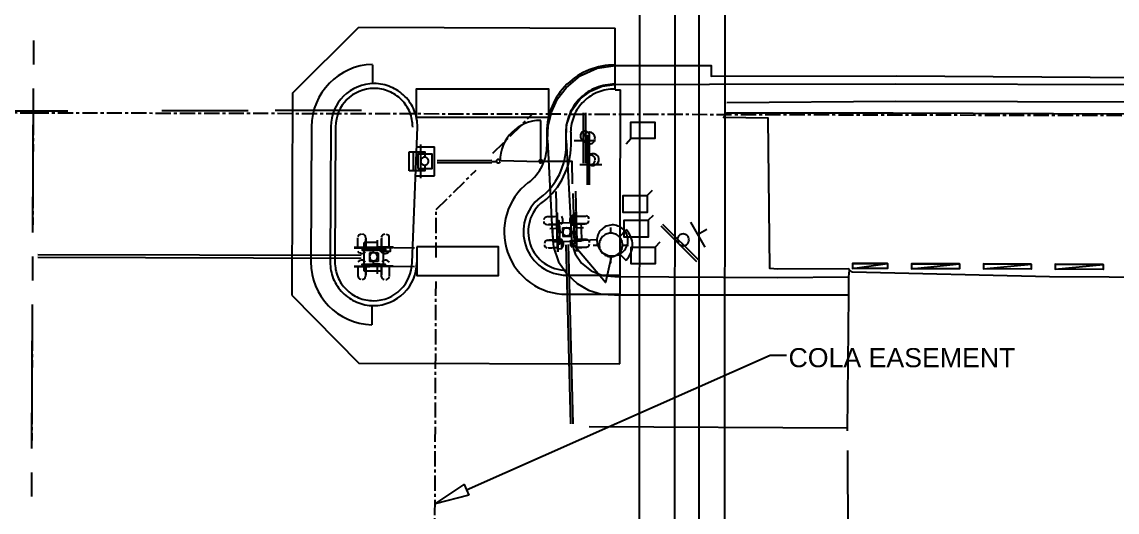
# Model space of a CAD drawing. Header units: feet. Extents: x 0 to 650, y -1 to 433.
# Drawn here: x 347.7 to 461.8, y 255.1 to 306.2 of the extents above; entities that cross this region are included whole.
import ezdxf

# ---------------------------------------------------------------- set-up
doc = ezdxf.new("R2010")
doc.units = ezdxf.units.FT
doc.linetypes.add('CENTER2', pattern=[2.541, 1.587, -0.318, 0.318, -0.318])
for name, color, linetype in [('AGUA', 5, 'UTIL_W'), ('ALCANTARILLADO', 3, 'UTIL_SS'), ('ANOTACION', 8, 'CONTINUOUS'), ('DIGITALIZADO', 7, 'CONTINUOUS'), ('EJE_VIA', 7, 'CONTINUOUS'), ('ESTRUCTURAS', 7, 'CONTINUOUS'), ('METRO_RW', 140, 'CENTER2'), ('TOPO', 8, 'CONTINUOUS')]:
    doc.layers.add(name, color=color, linetype=linetype)
doc.styles.add('CAD_TEXT', font='Arial')
doc.styles.add('LTSTD', font='Arial')
doc.linetypes.add('UTIL_SS', pattern='A,4,-3,["SS",LTSTD,S=1.2,R=0,X=-2.22,Y=-0.6],-3', length=10)
doc.linetypes.add('UTIL_W', pattern='A,4,-3,["W",LTSTD,S=1.2,R=0,X=-1.86,Y=-0.6],-3', length=10)

msp = doc.modelspace()

# ---------------------------------------------------------------- linework, layer by layer
at = {"layer": 'AGUA'}
for p, q in [((411.97, 146), (412.03, 338.8)), ((418.27, 152.8), (418.2, 337.9)), ((305.83, 296.77), (352.43, 296.9)), ((362.23, 296.93), (371.23, 296.93)), ((374.03, 296.97), (383.03, 296.97))]:
    msp.add_line(p, q, dxfattribs=at)
at = {"layer": 'ALCANTARILLADO'}
for p, q in [((420.87, 143.27), (420.93, 339.07)), ((415.63, 144.93), (415.73, 338.83))]:
    msp.add_line(p, q, dxfattribs=at)
at = {"layer": 'ANOTACION'}
for points in [[(393.97, 257.4), (425.63, 271.43), (427.33, 271.43)], [(394.23, 256.83), (390.7, 255.93), (393.73, 257.93), (394.23, 256.83)]]:
    msp.add_lwpolyline(points, dxfattribs=at)
at = {"layer": 'DIGITALIZADO'}
for p, q in [((406.17, 291.43), (406.17, 296.67)), ((406.4, 291.43), (406.4, 296.67)), ((406.57, 289.17), (406.57, 294.4)), ((406.8, 289.17), (406.8, 294.4)), ((396.63, 291.63), (397.13, 291.63)), ((417.97, 281.17), (414.27, 284.87)), ((418.17, 281.33), (414.43, 285.03)), ((433.67, 263.8), (406.77, 263.97))]:
    msp.add_line(p, q, dxfattribs=at)
for points in [[(407.37, 294.05), (407.35, 294.17), (407.32, 294.29), (407.26, 294.39), (407.14, 294.53), (406.99, 294.62), (406.87, 294.65), (406.75, 294.67), (406.63, 294.65), (406.51, 294.62), (406.41, 294.56), (406.27, 294.44), (406.18, 294.29), (406.15, 294.17), (406.13, 294.05), (406.15, 293.93), (406.18, 293.81), (406.24, 293.71), (406.36, 293.57), (406.51, 293.48), (406.63, 293.45), (406.75, 293.43), (406.87, 293.45), (406.99, 293.48), (407.09, 293.54), (407.23, 293.66), (407.32, 293.81), (407.35, 293.93), (407.37, 294.05)], [(407.77, 291.82), (407.75, 291.94), (407.72, 292.06), (407.66, 292.16), (407.54, 292.29), (407.39, 292.38), (407.27, 292.42), (407.15, 292.43), (407.03, 292.42), (406.91, 292.38), (406.81, 292.33), (406.67, 292.21), (406.58, 292.06), (406.55, 291.94), (406.53, 291.82), (406.55, 291.69), (406.58, 291.58), (406.64, 291.47), (406.76, 291.34), (406.91, 291.25), (407.03, 291.21), (407.15, 291.2), (407.27, 291.21), (407.39, 291.25), (407.49, 291.31), (407.63, 291.42), (407.72, 291.58), (407.75, 291.69), (407.77, 291.82)], [(417.17, 283.45), (417.15, 283.57), (417.12, 283.69), (417.06, 283.79), (416.94, 283.93), (416.79, 284.02), (416.67, 284.05), (416.55, 284.07), (416.43, 284.05), (416.31, 284.02), (416.21, 283.96), (416.07, 283.84), (415.98, 283.69), (415.95, 283.57), (415.93, 283.45), (415.95, 283.33), (415.98, 283.21), (416.04, 283.11), (416.16, 282.97), (416.31, 282.88), (416.43, 282.85), (416.55, 282.83), (416.67, 282.85), (416.79, 282.88), (416.89, 282.94), (417.03, 283.06), (417.12, 283.21), (417.15, 283.33), (417.17, 283.45)]]:
    msp.add_lwpolyline(points, dxfattribs=at)
at = {"layer": 'EJE_VIA'}
for p, q in [((375.87, 298.77), (382.77, 305.6)), ((382.77, 305.6), (409.47, 305.53)), ((409.47, 299.07), (409.47, 305.53)), ((348.9, 301.73), (348.9, 304.23)), ((384.2, 299.7), (384.2, 301.7)), ((348.8, 284.2), (348.87, 299.23)), ((409.47, 299.07), (410.03, 299.07)), ((409.97, 270.53), (410.03, 299.07)), ((375.8, 277.63), (375.87, 298.77)), ((377.8, 281.13), (377.87, 295.23)), ((379.8, 281.13), (379.87, 295.23)), ((380.3, 281.13), (380.37, 295.23)), ((388.3, 281.1), (388.87, 295.2)), ((402.37, 293.3), (402.37, 294.67)), ((404.37, 293.3), (404.37, 294.67)), ((404.87, 293.3), (404.87, 294.67)), ((405.2, 293.8), (407.43, 293.8)), ((405.8, 291.3), (408.07, 291.3)), ((405.07, 288.27), (405.17, 284.93)), ((417.3, 285.3), (418.8, 282.7)), ((418.03, 284), (419.03, 284.57)), ((348.8, 279.2), (348.8, 281.7)), ((404.43, 279.77), (409.97, 279.77)), ((375.8, 277.63), (382.77, 270.6)), ((404.43, 277.77), (409.97, 277.77)), ((348.7, 261.7), (348.77, 276.7)), ((384.13, 274.6), (384.13, 276.6)), ((382.77, 270.6), (409.97, 270.53)), ((348.7, 256.7), (348.7, 259.2))]:
    msp.add_line(p, q, dxfattribs=at)
for points in [[(384.17, 301.73), (383.52, 301.68), (382.89, 301.57), (382.28, 301.4), (381.7, 301.17), (381.15, 300.89), (380.62, 300.56), (380.14, 300.19), (379.69, 299.77), (379.28, 299.31), (378.92, 298.82), (378.6, 298.29), (378.34, 297.73), (378.12, 297.14), (377.97, 296.53), (377.87, 295.9), (377.83, 295.24)], [(409.47, 301.67), (409.12, 301.66), (408.77, 301.64), (408.43, 301.61), (408.08, 301.55), (407.74, 301.48), (407.41, 301.39), (407.08, 301.29), (406.76, 301.17), (406.44, 301.03), (406.13, 300.88), (405.83, 300.72), (405.53, 300.54), (405.24, 300.34), (404.97, 300.13), (404.7, 299.9), (404.44, 299.66), (404.2, 299.41), (403.97, 299.15), (403.75, 298.88), (403.55, 298.6), (403.36, 298.31), (403.19, 298.01), (403.03, 297.7), (402.89, 297.38), (402.76, 297.06), (402.65, 296.74), (402.56, 296.4), (402.48, 296.07), (402.42, 295.72), (402.37, 295.38), (402.34, 295.03), (402.33, 294.68)], [(384.36, 299.73), (383.9, 299.71), (383.45, 299.64), (383.02, 299.53), (382.6, 299.38), (382.21, 299.19), (381.84, 298.97), (381.49, 298.71), (381.17, 298.42), (380.87, 298.1), (380.61, 297.76), (380.39, 297.38), (380.19, 296.99), (380.04, 296.58), (379.93, 296.14), (379.86, 295.7), (379.83, 295.24)], [(384.36, 299.23), (383.95, 299.21), (383.55, 299.15), (383.17, 299.06), (382.8, 298.92), (382.45, 298.75), (382.11, 298.55), (381.8, 298.32), (381.52, 298.07), (381.26, 297.78), (381.03, 297.47), (380.83, 297.14), (380.65, 296.79), (380.52, 296.43), (380.42, 296.04), (380.36, 295.64), (380.33, 295.23)], [(388.87, 295.2), (388.86, 295.42), (388.85, 295.64), (388.82, 295.87), (388.78, 296.08), (388.73, 296.3), (388.68, 296.51), (388.61, 296.72), (388.53, 296.93), (388.44, 297.13), (388.34, 297.33), (388.23, 297.52), (388.12, 297.71), (387.99, 297.89), (387.85, 298.07), (387.71, 298.24), (387.55, 298.4), (387.39, 298.56), (387.22, 298.7), (387.05, 298.84), (386.87, 298.97), (386.68, 299.09), (386.49, 299.19), (386.29, 299.29), (386.09, 299.38), (385.88, 299.46), (385.68, 299.53), (385.46, 299.59), (385.25, 299.64), (385.03, 299.68), (384.81, 299.71), (384.58, 299.73), (384.36, 299.73)], [(388.37, 295.2), (388.36, 295.4), (388.35, 295.6), (388.33, 295.79), (388.29, 295.99), (388.25, 296.18), (388.2, 296.37), (388.14, 296.56), (388.07, 296.74), (387.99, 296.92), (387.9, 297.09), (387.8, 297.27), (387.7, 297.43), (387.59, 297.6), (387.47, 297.75), (387.34, 297.9), (387.2, 298.05), (387.06, 298.19), (386.91, 298.32), (386.75, 298.44), (386.59, 298.55), (386.42, 298.66), (386.25, 298.75), (386.08, 298.84), (385.9, 298.92), (385.71, 298.99), (385.53, 299.06), (385.34, 299.11), (385.15, 299.15), (384.95, 299.19), (384.76, 299.21), (384.56, 299.23), (384.36, 299.23)], [(388.77, 296.2), (388.77, 299.2), (402.53, 299.2), (402.53, 296.2), (388.77, 296.2)], [(409.44, 299.67), (409.19, 299.66), (408.94, 299.65), (408.69, 299.62), (408.44, 299.58), (408.2, 299.53), (407.96, 299.47), (407.73, 299.4), (407.5, 299.31), (407.27, 299.21), (407.05, 299.11), (406.83, 298.99), (406.62, 298.86), (406.41, 298.72), (406.22, 298.57), (406.02, 298.41), (405.84, 298.24), (405.67, 298.06), (405.5, 297.87), (405.35, 297.67), (405.2, 297.47), (405.07, 297.26), (404.94, 297.05), (404.83, 296.83), (404.73, 296.6), (404.64, 296.38), (404.56, 296.14), (404.49, 295.9), (404.44, 295.66), (404.39, 295.42), (404.36, 295.17), (404.34, 294.92), (404.33, 294.67)], [(409.43, 299.17), (409.2, 299.16), (408.98, 299.15), (408.75, 299.13), (408.53, 299.09), (408.32, 299.05), (408.1, 298.99), (407.89, 298.92), (407.68, 298.85), (407.48, 298.76), (407.28, 298.66), (407.08, 298.56), (406.89, 298.44), (406.71, 298.31), (406.53, 298.18), (406.36, 298.03), (406.19, 297.88), (406.03, 297.72), (405.88, 297.55), (405.75, 297.37), (405.62, 297.19), (405.49, 297), (405.38, 296.81), (405.28, 296.61), (405.19, 296.41), (405.11, 296.2), (405.04, 295.99), (404.98, 295.78), (404.93, 295.56), (404.89, 295.34), (404.86, 295.12), (404.84, 294.9), (404.83, 294.67)], [(406.8, 294.28), (406.78, 294.43), (406.72, 294.55), (406.62, 294.66), (406.5, 294.73), (406.37, 294.76), (406.22, 294.76), (406.09, 294.71), (405.97, 294.63), (405.89, 294.51), (405.84, 294.38), (405.84, 294.23), (405.87, 294.1), (405.94, 293.98), (406.05, 293.88), (406.17, 293.82), (406.32, 293.8), (406.46, 293.82), (406.59, 293.88), (406.69, 293.98), (406.76, 294.1), (406.8, 294.23)], [(400.43, 289.39), (400.66, 289.58), (400.87, 289.77), (401.06, 289.98), (401.25, 290.19), (401.42, 290.42), (401.58, 290.65), (401.72, 290.89), (401.85, 291.14), (401.97, 291.39), (402.07, 291.66), (402.16, 291.92), (402.23, 292.2), (402.29, 292.48), (402.33, 292.76), (402.36, 293.04), (402.37, 293.33)], [(401.66, 287.82), (401.97, 288.07), (402.27, 288.34), (402.54, 288.63), (402.8, 288.93), (403.04, 289.25), (403.26, 289.57), (403.47, 289.91), (403.65, 290.26), (403.81, 290.62), (403.95, 290.98), (404.08, 291.36), (404.18, 291.74), (404.26, 292.13), (404.32, 292.52), (404.35, 292.92), (404.37, 293.32)], [(401.97, 287.42), (402.3, 287.7), (402.62, 287.99), (402.91, 288.29), (403.19, 288.62), (403.45, 288.95), (403.68, 289.3), (403.9, 289.66), (404.1, 290.04), (404.27, 290.42), (404.43, 290.81), (404.56, 291.21), (404.67, 291.62), (404.75, 292.04), (404.81, 292.46), (404.85, 292.89), (404.87, 293.32)], [(407.4, 291.78), (407.38, 291.93), (407.32, 292.05), (407.22, 292.16), (407.1, 292.23), (406.97, 292.26), (406.82, 292.26), (406.69, 292.21), (406.57, 292.13), (406.49, 292.01), (406.44, 291.88), (406.44, 291.73), (406.47, 291.6), (406.54, 291.48), (406.65, 291.38), (406.77, 291.32), (406.92, 291.3), (407.06, 291.32), (407.19, 291.38), (407.29, 291.48), (407.36, 291.6), (407.4, 291.73)], [(405.03, 289.27), (404.97, 291.63), (401.5, 291.63)], [(400.41, 289.42), (400.01, 289.09), (399.65, 288.73), (399.32, 288.34), (399.02, 287.94), (398.76, 287.51), (398.52, 287.07), (398.33, 286.61), (398.17, 286.14), (398.05, 285.66), (397.96, 285.17), (397.91, 284.67), (397.9, 284.17), (397.93, 283.66), (398, 283.16), (398.11, 282.66), (398.25, 282.16), (398.44, 281.68), (398.67, 281.22), (398.92, 280.78), (399.21, 280.37), (399.53, 279.98), (399.87, 279.62), (400.24, 279.28), (400.63, 278.98), (401.05, 278.7), (401.48, 278.46), (401.94, 278.26), (402.41, 278.08), (402.89, 277.95), (403.39, 277.85), (403.9, 277.79), (404.42, 277.77)], [(401.64, 287.85), (401.37, 287.61), (401.11, 287.36), (400.88, 287.1), (400.68, 286.82), (400.49, 286.52), (400.33, 286.21), (400.2, 285.9), (400.09, 285.57), (400, 285.23), (399.94, 284.89), (399.91, 284.55), (399.9, 284.2), (399.92, 283.85), (399.97, 283.51), (400.04, 283.16), (400.15, 282.81), (400.28, 282.48), (400.43, 282.16), (400.61, 281.86), (400.81, 281.57), (401.03, 281.3), (401.26, 281.05), (401.52, 280.82), (401.79, 280.61), (402.08, 280.42), (402.38, 280.25), (402.7, 280.11), (403.03, 279.99), (403.36, 279.89), (403.71, 279.82), (404.06, 279.78), (404.42, 279.77)], [(401.95, 287.45), (401.7, 287.24), (401.48, 287.02), (401.27, 286.79), (401.09, 286.54), (400.93, 286.27), (400.78, 286), (400.66, 285.72), (400.57, 285.43), (400.49, 285.13), (400.44, 284.83), (400.41, 284.52), (400.4, 284.21), (400.42, 283.9), (400.46, 283.59), (400.53, 283.28), (400.62, 282.98), (400.73, 282.68), (400.87, 282.39), (401.03, 282.12), (401.21, 281.87), (401.4, 281.63), (401.61, 281.41), (401.84, 281.2), (402.08, 281.01), (402.34, 280.84), (402.61, 280.7), (402.89, 280.57), (403.18, 280.46), (403.48, 280.38), (403.79, 280.32), (404.1, 280.28), (404.42, 280.27)], [(388.8, 282.73), (388.8, 279.73), (397.3, 279.73), (397.3, 282.73), (388.8, 282.73)], [(377.77, 281.14), (377.8, 280.49), (377.89, 279.85), (378.04, 279.23), (378.25, 278.64), (378.52, 278.08), (378.83, 277.54), (379.19, 277.05), (379.6, 276.58), (380.05, 276.16), (380.54, 275.78), (381.06, 275.45), (381.62, 275.17), (382.2, 274.94), (382.81, 274.77), (383.45, 274.65), (384.1, 274.6)], [(379.77, 281.14), (379.77, 280.91), (379.79, 280.69), (379.81, 280.47), (379.85, 280.25), (379.9, 280.03), (379.96, 279.82), (380.03, 279.61), (380.1, 279.4), (380.19, 279.2), (380.29, 279), (380.4, 278.81), (380.52, 278.62), (380.64, 278.44), (380.78, 278.27), (380.92, 278.1), (381.08, 277.93), (381.24, 277.78), (381.41, 277.63), (381.58, 277.49), (381.77, 277.37), (381.95, 277.25), (382.14, 277.14), (382.34, 277.04), (382.54, 276.95), (382.75, 276.87), (382.96, 276.8), (383.17, 276.74), (383.39, 276.69), (383.61, 276.65), (383.83, 276.62), (384.05, 276.61), (384.27, 276.6)], [(380.27, 281.13), (380.27, 280.93), (380.28, 280.74), (380.31, 280.54), (380.34, 280.35), (380.38, 280.15), (380.44, 279.96), (380.5, 279.78), (380.57, 279.59), (380.65, 279.41), (380.73, 279.24), (380.83, 279.07), (380.93, 278.9), (381.05, 278.74), (381.17, 278.58), (381.3, 278.43), (381.43, 278.29), (381.58, 278.15), (381.73, 278.02), (381.88, 277.9), (382.04, 277.78), (382.21, 277.68), (382.38, 277.58), (382.56, 277.49), (382.74, 277.41), (382.92, 277.34), (383.1, 277.28), (383.29, 277.22), (383.49, 277.18), (383.68, 277.15), (383.88, 277.12), (384.07, 277.11), (384.27, 277.1)], [(384.27, 276.6), (384.73, 276.62), (385.18, 276.69), (385.61, 276.8), (386.03, 276.95), (386.42, 277.14), (386.8, 277.36), (387.15, 277.62), (387.47, 277.91), (387.76, 278.23), (388.02, 278.58), (388.25, 278.95), (388.44, 279.34), (388.59, 279.76), (388.7, 280.19), (388.77, 280.64), (388.8, 281.1)], [(384.27, 277.1), (384.68, 277.12), (385.08, 277.18), (385.47, 277.28), (385.84, 277.41), (386.19, 277.58), (386.52, 277.78), (386.83, 278.01), (387.11, 278.27), (387.37, 278.55), (387.61, 278.86), (387.81, 279.19), (387.98, 279.54), (388.11, 279.91), (388.22, 280.29), (388.28, 280.69), (388.3, 281.1)]]:
    msp.add_lwpolyline(points, dxfattribs=at)
at = {"layer": 'ESTRUCTURAS'}
for p, q in [((401.73, 291.8), (401.73, 295.9)), ((389.23, 289.87), (389.23, 293.37)), ((388, 290.63), (388, 292.63)), ((388.47, 290.63), (388.47, 292.63)), ((388.77, 293.13), (390.63, 293.13)), ((390.63, 290.13), (390.63, 293.13)), ((390.93, 291.73), (396.63, 291.77)), ((390.93, 291.5), (396.63, 291.5)), ((397.6, 291.73), (401.57, 291.63)), ((388.77, 290.13), (390.63, 290.13)), ((403.4, 285.87), (402.37, 285.83)), ((403.37, 286.27), (403.43, 284.63)), ((403.43, 286.27), (403.47, 284.63)), ((405.33, 286.3), (405.37, 284.7)), ((405.37, 286.33), (405.43, 284.7)), ((405.4, 285.9), (406.4, 285.93)), ((402.4, 285), (403.4, 285.03)), ((403.43, 284.63), (402.67, 284.6)), ((402.93, 284.6), (402.97, 283.2)), ((403.47, 283.47), (403.4, 284.97)), ((403.67, 285.23), (405.17, 285.27)), ((403.97, 284.7), (404.87, 284.7)), ((403.97, 284.7), (404, 283.8)), ((404.87, 284.7), (404.9, 283.83)), ((406.43, 285.13), (405.4, 285.1)), ((405.4, 285.03), (405.47, 283.53)), ((406.17, 284.7), (405.43, 284.67)), ((405.9, 285.17), (405.93, 284.7)), ((405.93, 284.7), (405.97, 283.3)), ((409.03, 284.1), (409.03, 284.73)), ((409.9, 283.73), (410.63, 284.5)), ((382.67, 282.67), (382.67, 283.67)), ((383.3, 280.17), (383.3, 283.17)), ((384.7, 283.17), (383.3, 283.17)), ((383.5, 283.67), (383.5, 282.67)), ((384.7, 282.67), (384.7, 283.4)), ((385.13, 283.67), (385.13, 282.67)), ((385.93, 282.67), (385.93, 283.67)), ((402.43, 283.4), (403.47, 283.4)), ((405.97, 283.3), (402.97, 283.2)), ((403.5, 282.2), (403.43, 283.83)), ((403.53, 282.2), (403.5, 283.83)), ((405.2, 283.27), (403.7, 283.23)), ((404, 283.8), (404.9, 283.83)), ((405.43, 282.23), (405.4, 283.87)), ((405.5, 282.23), (405.43, 283.87)), ((406.47, 283.5), (405.47, 283.47)), ((383, 281.8), (349.3, 281.87)), ((382.27, 282.67), (383.9, 282.67)), ((382.27, 282.63), (383.9, 282.63)), ((383.3, 280.9), (383.3, 282.4)), ((383.57, 282.67), (385.07, 282.67)), ((383.87, 282.1), (383.87, 281.2)), ((384.77, 282.1), (383.87, 282.1)), ((386.33, 282.67), (384.73, 282.67)), ((386.33, 282.6), (384.73, 282.63)), ((384.77, 282.1), (384.77, 281.2)), ((385.3, 282.4), (385.3, 280.9)), ((403.47, 282.6), (402.47, 282.57)), ((404.33, 282.93), (404.83, 264.27)), ((405.1, 264.27), (404.6, 282.97)), ((405.47, 282.63), (406.5, 282.67)), ((407.17, 282.9), (407.8, 282.9)), ((409.9, 282.03), (410.63, 281.3)), ((410.23, 282.9), (410.87, 282.9)), ((349.3, 281.63), (383, 281.53)), ((384.77, 281.2), (383.87, 281.2)), ((409.03, 281.03), (409.03, 281.67)), ((382.27, 280.7), (383.9, 280.7)), ((382.27, 280.67), (383.9, 280.67)), ((382.67, 280.67), (382.67, 279.67)), ((384.7, 280.17), (383.3, 280.17)), ((383.5, 279.67), (383.5, 280.67)), ((385.07, 280.67), (383.57, 280.67)), ((386.33, 280.7), (384.7, 280.7)), ((386.33, 280.67), (384.7, 280.67)), ((384.7, 279.9), (384.7, 280.67)), ((385.2, 280.17), (384.7, 280.17)), ((385.13, 279.63), (385.13, 280.67)), ((385.93, 280.67), (385.93, 279.63))]:
    msp.add_line(p, q, dxfattribs=at)
for points in [[(401.71, 295.9), (401.28, 295.88), (400.85, 295.81), (400.45, 295.71), (400.06, 295.56), (399.68, 295.38), (399.33, 295.17), (399.01, 294.93), (398.71, 294.65), (398.43, 294.35), (398.19, 294.02), (397.98, 293.67), (397.8, 293.3), (397.66, 292.91), (397.55, 292.5), (397.49, 292.08), (397.47, 291.64)], [(410.6, 293.47), (411.1, 294), (411.1, 295.73), (413.6, 295.73), (413.6, 294), (411.1, 294)], [(388, 292.63), (389.63, 292.63), (389.63, 292.03)], [(388.9, 290.87), (390.4, 290.87), (390.4, 292.37), (388.9, 292.37), (388.9, 290.87)], [(389.63, 291.23), (389.63, 290.63), (388, 290.63)], [(390.03, 291.65), (390.01, 291.77), (389.96, 291.88), (389.85, 292), (389.74, 292.05), (389.62, 292.07), (389.49, 292.05), (389.38, 292), (389.27, 291.88), (389.22, 291.77), (389.2, 291.65), (389.22, 291.53), (389.27, 291.42), (389.38, 291.3), (389.49, 291.25), (389.62, 291.23), (389.74, 291.25), (389.85, 291.3), (389.96, 291.42), (390.01, 291.53), (390.03, 291.65)], [(397.47, 291.65), (397.44, 291.75), (397.32, 291.83), (397.21, 291.82), (397.11, 291.71), (397.11, 291.6), (397.2, 291.49), (397.3, 291.47), (397.41, 291.52), (397.47, 291.63)], [(401.9, 291.65), (401.87, 291.75), (401.75, 291.83), (401.65, 291.82), (401.54, 291.71), (401.54, 291.6), (401.63, 291.49), (401.73, 291.47), (401.85, 291.52), (401.9, 291.63)], [(404.03, 284.23), (403.43, 284.23), (403.33, 288.47)], [(405.33, 288.53), (405.43, 284.27), (404.83, 284.27)], [(413.33, 288.6), (412.8, 288.07), (412.8, 286.3), (410.3, 286.3), (410.3, 288.07), (412.8, 288.07)], [(402.03, 285.37), (402.05, 285.27), (402.12, 285.15), (402.22, 285.07), (402.36, 285.03)], [(402.37, 285.83), (402.27, 285.82), (402.17, 285.76), (402.08, 285.66), (402.04, 285.54)], [(403.4, 285.87), (403.27, 285.87), (403.1, 285.83), (402.9, 285.83), (402.73, 285.83), (402.6, 285.83), (402.47, 285.83)], [(403.63, 284.3), (403.6, 285.47), (403.7, 284.3)], [(403.83, 285.07), (403.94, 285.18), (404, 285.29), (404.03, 285.41), (404.03, 285.53), (404.01, 285.65), (403.96, 285.76), (403.86, 285.87)], [(404.94, 285.93), (404.83, 285.82), (404.77, 285.71), (404.74, 285.59), (404.74, 285.47), (404.76, 285.35), (404.81, 285.24), (404.91, 285.13)], [(405.33, 286), (404.97, 285.97), (404.97, 285), (405.13, 285)], [(405.23, 284.33), (405.2, 285.5), (405.17, 284.33)], [(405.4, 285.9), (405.53, 285.9), (405.7, 285.93), (405.87, 285.93), (406.03, 285.93), (406.13, 285.93), (406.27, 285.93)], [(406.39, 285.13), (406.5, 285.15), (406.61, 285.22), (406.7, 285.32), (406.73, 285.46)], [(406.73, 285.63), (406.72, 285.73), (406.66, 285.83), (406.56, 285.92), (406.44, 285.96)], [(413.43, 286), (412.9, 285.5), (412.9, 283.73), (410.4, 283.73), (410.4, 285.5), (412.9, 285.5)], [(403.4, 285.03), (403.27, 285.03), (403.1, 285.03), (402.93, 285.03), (402.77, 285.03), (402.67, 285.03), (402.53, 285.03)], [(403.63, 284.17), (403.67, 283), (403.7, 284.17)], [(404.43, 283.87), (404.55, 283.89), (404.66, 283.94), (404.77, 284.06), (404.82, 284.17), (404.83, 284.29), (404.81, 284.42), (404.76, 284.53), (404.64, 284.63), (404.53, 284.68), (404.41, 284.7), (404.28, 284.68), (404.17, 284.62), (404.07, 284.51), (404.02, 284.4), (404, 284.27), (404.02, 284.15), (404.08, 284.04), (404.19, 283.93), (404.3, 283.88), (404.43, 283.87)], [(405.23, 284.2), (405.27, 283.07), (405.17, 284.2)], [(405.4, 285.1), (405.53, 285.1), (405.7, 285.1), (405.9, 285.1), (406.07, 285.1), (406.17, 285.1), (406.3, 285.13)], [(407.96, 282.33), (408.07, 282.21), (408.19, 282.11), (408.32, 282.01), (408.46, 281.94), (408.6, 281.87), (408.75, 281.82), (408.9, 281.79), (409.06, 281.77), (409.21, 281.77), (409.37, 281.78), (409.52, 281.8), (409.67, 281.84), (409.82, 281.9), (409.97, 281.97), (410.1, 282.05), (410.23, 282.16), (410.35, 282.27), (410.46, 282.39), (410.55, 282.52), (410.63, 282.66), (410.69, 282.8), (410.74, 282.95), (410.78, 283.1), (410.8, 283.26), (410.8, 283.41), (410.79, 283.57), (410.76, 283.72), (410.72, 283.87), (410.67, 284.02), (410.6, 284.17), (410.51, 284.3), (410.41, 284.43), (410.3, 284.55), (410.17, 284.66), (410.04, 284.75), (409.91, 284.83), (409.76, 284.89), (409.61, 284.94), (409.46, 284.98), (409.31, 285), (409.15, 285), (409, 284.99), (408.84, 284.96), (408.69, 284.92), (408.54, 284.87), (408.4, 284.8), (408.26, 284.71), (408.13, 284.61), (408.01, 284.5), (407.91, 284.37), (407.81, 284.24), (407.74, 284.11), (407.67, 283.96), (407.62, 283.81), (407.59, 283.66), (407.57, 283.51), (407.57, 283.35), (407.58, 283.2), (407.6, 283.04), (407.64, 282.89), (407.7, 282.74), (407.77, 282.6), (407.85, 282.46), (407.96, 282.33)], [(410.61, 281.33), (410.76, 281.5), (410.9, 281.68), (411.01, 281.87), (411.1, 282.07), (411.17, 282.28), (411.23, 282.49), (411.26, 282.7), (411.27, 282.92), (411.26, 283.13), (411.23, 283.35), (411.17, 283.56), (411.1, 283.76), (411.01, 283.96), (410.9, 284.15), (410.76, 284.34), (410.61, 284.51)], [(383.02, 284.03), (382.92, 284.02), (382.81, 283.97), (382.72, 283.86), (382.67, 283.75)], [(382.67, 282.67), (382.67, 282.8), (382.67, 282.97), (382.67, 283.13), (382.67, 283.3), (382.67, 283.43), (382.67, 283.57)], [(383.47, 283.68), (383.45, 283.79), (383.39, 283.91), (383.28, 283.99), (383.15, 284.03)], [(383.5, 282.67), (383.5, 282.8), (383.5, 282.97), (383.5, 283.13), (383.5, 283.3), (383.5, 283.43), (383.5, 283.57)], [(385.45, 284.03), (385.35, 284.02), (385.23, 283.95), (385.14, 283.85), (385.1, 283.72)], [(385.13, 282.67), (385.13, 282.8), (385.13, 282.97), (385.13, 283.13), (385.13, 283.3), (385.13, 283.43), (385.13, 283.57)], [(385.93, 283.68), (385.92, 283.78), (385.87, 283.89), (385.76, 283.98), (385.65, 284.03)], [(385.93, 282.67), (385.93, 282.8), (385.93, 282.97), (385.93, 283.13), (385.93, 283.3), (385.93, 283.43), (385.93, 283.57)], [(402.44, 283.4), (402.34, 283.38), (402.22, 283.31), (402.14, 283.21), (402.1, 283.08)], [(403.47, 283.4), (403.33, 283.4), (403.17, 283.4), (402.97, 283.4), (402.8, 283.4), (402.7, 283.4), (402.57, 283.4)], [(403.53, 282.5), (403.9, 282.53), (403.9, 283.5), (403.73, 283.5)], [(403.9, 282.61), (404, 282.72), (404.06, 282.82), (404.09, 282.94), (404.1, 283.06), (404.07, 283.18), (404.02, 283.29), (403.92, 283.4)], [(409.07, 281.77), (408.47, 279), (404.77, 283.33), (407.6, 283.5)], [(405, 283.49), (404.9, 283.38), (404.84, 283.28), (404.81, 283.16), (404.8, 283.04), (404.83, 282.92), (404.88, 282.81), (404.98, 282.7)], [(405.47, 283.47), (405.6, 283.47), (405.77, 283.47), (405.93, 283.47), (406.1, 283.47), (406.23, 283.5), (406.37, 283.5)], [(406.8, 283.16), (406.78, 283.26), (406.71, 283.38), (406.61, 283.46), (406.48, 283.5)], [(410.23, 282.92), (410.23, 283.04), (410.21, 283.16), (410.18, 283.28), (410.14, 283.39), (410.09, 283.5), (410.03, 283.6), (409.88, 283.78), (409.7, 283.93), (409.6, 283.99), (409.49, 284.04), (409.38, 284.08), (409.26, 284.11), (409.14, 284.13), (409.02, 284.13), (408.89, 284.13), (408.77, 284.11), (408.65, 284.08), (408.54, 284.04), (408.44, 283.99), (408.34, 283.93), (408.16, 283.78), (408.01, 283.6), (407.95, 283.5), (407.9, 283.39), (407.85, 283.28), (407.82, 283.16), (407.81, 283.04), (407.8, 282.92), (407.81, 282.79), (407.82, 282.67), (407.85, 282.55), (407.9, 282.44), (407.95, 282.34), (408.01, 282.24), (408.16, 282.06), (408.34, 281.91), (408.44, 281.85), (408.54, 281.8), (408.65, 281.75), (408.77, 281.72), (408.89, 281.71), (409.02, 281.7), (409.14, 281.71), (409.26, 281.72), (409.38, 281.75), (409.49, 281.8), (409.6, 281.85), (409.7, 281.91), (409.88, 282.06), (410.03, 282.24), (410.09, 282.34), (410.14, 282.44), (410.18, 282.55), (410.21, 282.67), (410.23, 282.79), (410.23, 282.92)], [(414.13, 283.2), (413.63, 282.67), (413.63, 280.93), (411.13, 280.93), (411.13, 282.67), (413.63, 282.67)], [(382.66, 282.25), (382.77, 282.14), (382.88, 282.08), (382.99, 282.04), (383.11, 282.03), (383.23, 282.06), (383.34, 282.1), (383.46, 282.2)], [(384.23, 282.47), (383.1, 282.47), (383.1, 282.37), (384.23, 282.37)], [(383.87, 281.68), (383.89, 281.56), (383.94, 281.45), (384.05, 281.34), (384.16, 281.29), (384.28, 281.27), (384.41, 281.29), (384.52, 281.34), (384.63, 281.45), (384.68, 281.56), (384.7, 281.68), (384.68, 281.81), (384.63, 281.92), (384.52, 282.03), (384.41, 282.08), (384.28, 282.1), (384.16, 282.08), (384.05, 282.03), (383.94, 281.92), (383.89, 281.81), (383.87, 281.68)], [(384.3, 282.07), (384.3, 282.67), (388.57, 282.63)], [(384.37, 282.47), (385.53, 282.47), (385.53, 282.37), (384.37, 282.37)], [(386.03, 282.6), (386.03, 282.23), (385.03, 282.23), (385.03, 282.37)], [(385.1, 282.25), (385.2, 282.14), (385.31, 282.08), (385.42, 282.04), (385.55, 282.03), (385.67, 282.06), (385.78, 282.1), (385.89, 282.2)], [(402.1, 282.94), (402.12, 282.84), (402.17, 282.73), (402.28, 282.65), (402.39, 282.61)], [(403.47, 282.6), (403.33, 282.6), (403.17, 282.6), (403, 282.6), (402.83, 282.57), (402.73, 282.57), (402.6, 282.57)], [(405.47, 282.63), (405.6, 282.67), (405.77, 282.67), (405.97, 282.67), (406.13, 282.67), (406.27, 282.67), (406.4, 282.67)], [(406.46, 282.7), (406.56, 282.72), (406.67, 282.77), (406.75, 282.88), (406.79, 282.99)], [(383.47, 281.12), (383.36, 281.23), (383.26, 281.29), (383.14, 281.32), (383.02, 281.33), (382.9, 281.31), (382.79, 281.26), (382.67, 281.17)], [(384.23, 280.87), (383.07, 280.87), (384.23, 280.93)], [(388.57, 280.63), (384.3, 280.67), (384.3, 281.27)], [(384.37, 280.87), (385.53, 280.87), (384.37, 280.93)], [(385.94, 281.12), (385.83, 281.23), (385.72, 281.29), (385.61, 281.32), (385.49, 281.33), (385.37, 281.31), (385.26, 281.26), (385.14, 281.17)], [(382.67, 280.67), (382.67, 280.53), (382.67, 280.37), (382.67, 280.27), (382.67, 280.1), (382.67, 279.93), (382.67, 279.8)], [(382.67, 279.68), (382.68, 279.58), (382.73, 279.48), (382.84, 279.38), (382.95, 279.34)], [(383.12, 279.33), (383.22, 279.35), (383.34, 279.41), (383.42, 279.52), (383.46, 279.65)], [(383.5, 280.67), (383.5, 280.53), (383.5, 280.37), (383.5, 280.27), (383.5, 280.1), (383.5, 279.93), (383.5, 279.8)], [(385.1, 279.65), (385.12, 279.55), (385.18, 279.43), (385.28, 279.34), (385.41, 279.3)], [(385.13, 280.67), (385.13, 280.53), (385.13, 280.37), (385.13, 280.27), (385.13, 280.1), (385.13, 279.93), (385.13, 279.8)], [(385.93, 280.67), (385.93, 280.53), (385.93, 280.37), (385.93, 280.27), (385.93, 280.1), (385.93, 279.93), (385.93, 279.8)], [(385.58, 279.3), (385.68, 279.31), (385.79, 279.37), (385.88, 279.47), (385.93, 279.58)]]:
    msp.add_lwpolyline(points, dxfattribs=at)
at = {"layer": 'METRO_RW'}
for p, q in [((348.9, 301.73), (348.9, 304.23)), ((348.8, 284.2), (348.87, 299.23)), ((144.2, 297.17), (348.87, 296.7)), ((348.87, 296.7), (524.93, 296.27)), ((396.73, 292.47), (400.87, 296.57)), ((348.8, 279.2), (348.8, 281.7)), ((390.5, 214.1), (390.8, 279.1)), ((348.7, 261.7), (348.77, 276.7)), ((348.7, 256.7), (348.7, 259.2))]:
    msp.add_line(p, q, dxfattribs=at)
msp.add_lwpolyline([(390.8, 281.6), (390.83, 286.6), (394.97, 290.7)], dxfattribs=at)
at = {"layer": 'TOPO'}
for p, q in [((433.67, 263.53), (433.8, 277.73)), ((433.67, 261.5), (433.83, 231.63))]:
    msp.add_line(p, q, dxfattribs=at)
for points in [[(402.4, 293.83), (402.47, 295.33), (402.83, 296.77), (403.47, 298.13), (404.37, 299.3), (405.83, 300.53), (407.6, 301.33), (409.5, 301.63), (419.47, 301.63), (419.47, 300.5), (438.73, 300.53), (464.03, 300.37), (486.43, 300.4), (505.6, 300.33), (524.93, 300.27)], [(404.37, 293.83), (404.4, 295.4), (404.9, 296.9), (405.83, 298.13), (406.9, 298.93), (408.1, 299.47), (409.43, 299.63), (419.3, 299.67), (438.67, 299.7), (464.13, 299.63), (486.43, 299.53), (505.57, 299.5), (524.93, 299.47)], [(524.93, 297.67), (508.87, 297.67), (486.33, 297.77), (464.07, 297.8), (438.7, 297.87), (421.1, 297.73)], [(524.93, 279.3), (511.5, 279.4), (492.53, 279.4), (473.37, 279.5), (454.73, 279.6), (434.2, 280.07), (433.9, 280.3), (433.77, 280.43), (426.4, 280.4), (425.6, 280.47), (425.4, 296.13), (420.77, 296.2), (421.1, 296.67), (438.43, 296.7), (463.47, 296.6), (486.07, 296.53), (524.93, 296.47)], [(402.4, 293.83), (402.9, 284.3), (403.03, 282.7), (403.57, 281.17), (404.5, 279.83), (405.5, 278.9), (406.7, 278.2), (408.03, 277.8), (409.4, 277.7), (426.07, 277.73), (433.8, 277.73), (433.83, 279.6), (433.9, 280.3)], [(404.37, 293.83), (404.87, 284.37), (404.9, 283.17), (405.3, 282), (405.97, 281), (406.97, 280.2), (408.17, 279.73), (409.43, 279.63), (426.33, 279.53), (433.83, 279.6)], [(434.2, 280.97), (434.2, 280.47), (437.83, 280.97), (434.2, 280.97), (437.83, 280.97), (437.83, 280.47), (434.2, 280.47)], [(440.33, 280.93), (440.33, 280.43), (445.33, 280.93), (440.33, 280.93), (445.33, 280.93), (445.33, 280.43), (440.33, 280.43)], [(447.83, 280.93), (447.83, 280.43), (452.83, 280.9), (447.83, 280.93), (452.83, 280.9), (452.83, 280.4), (447.83, 280.43)], [(455.33, 280.9), (455.33, 280.4), (460.33, 280.87), (455.33, 280.9), (460.33, 280.87), (460.33, 280.37), (455.33, 280.4)]]:
    msp.add_lwpolyline(points, dxfattribs=at)

# ---------------------------------------------------------------- texts
at = {"layer": 'ANOTACION', "style": 'CAD_TEXT'}
msp.add_text('COLA EASEMENT', height=1.9907, dxfattribs=at).set_placement((427.53, 270.17))

doc.saveas('drawing.dxf')
